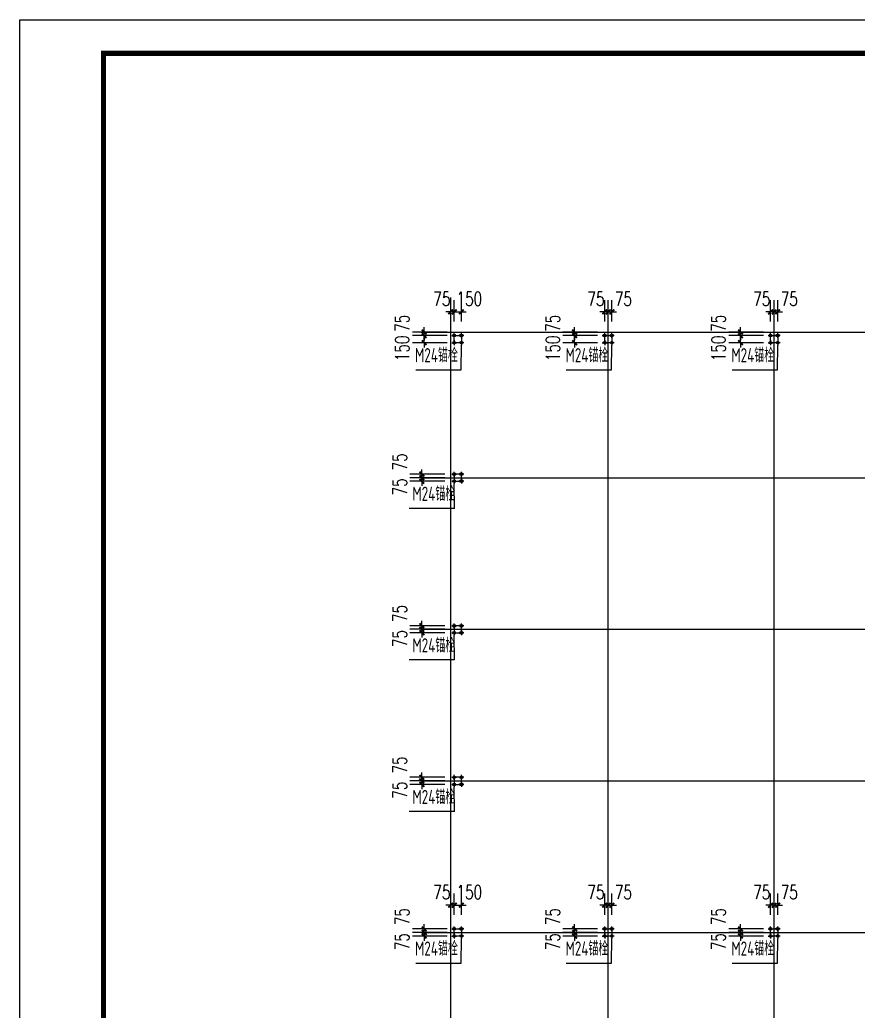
# Model space of a CAD drawing. Extents: x 180850 to 1399066, y 48356 to 327880.
# Drawn here: x 430995 to 466373, y 178529 to 220382 of the extents above; entities that cross this region are included whole.
import ezdxf
from ezdxf.enums import TextEntityAlignment as Align

# ---------------------------------------------------------------- set-up
doc = ezdxf.new("R2010")
doc.units = 0
doc.header["$LTSCALE"] = 1000
for name, color, linetype in [('AXIS', 3, 'Continuous'), ('DOTE', 1, 'Continuous'), ('PUB_TITLE', 4, 'Continuous'), ('TEXT', 7, 'Continuous')]:
    doc.layers.add(name, color=color, linetype=linetype)
doc.styles.add('_TCH_DIM_T3', font='SIMPLEX', dxfattribs={"width": 0.705882, "bigfont": 'GBCBIG'})
doc.styles.add('TSSD_Label', font='tssdeng.shx', dxfattribs={"width": 0.7, "bigfont": 'hztxt.shx'})
doc.dimstyles.new('TCH-200-2', dxfattribs={"dimtxt": 595, "dimasz": 200, "dimexe": 500, "dimexo": 600, "dimgap": 252.5, "dimtad": 1, "dimdec": 0, "dimlfac": 0.5, "dimzin": 0, "dimdsep": 46, "dimtxsty": '_TCH_DIM_T3', "dimblk": 'ARCHTICK', "dimcen": 0.09, "dimclrd": 124, "dimclre": 124, "dimclrt": 7, "dimazin": 2, "dimtfac": 1, "dimtdec": 0, "dimtix": 1, "dimtmove": 2, "dimatfit": 3, "dimfxl": 1, "dimtolj": 1, "dimtzin": 0, "dimarcsym": 0})

# ---------------------------------------------------------------- blocks, each defined once
blk = doc.blocks.new('_ArchTick')
at = {"color": 0, "linetype": 'ByBlock', "const_width": 0.4}
blk.add_lwpolyline([(-0.5, -0.5), (0.5, 0.5)], dxfattribs=at)
blk = doc.blocks.new('*D802')
at = {"color": 124, "linetype": 'ByBlock', "lineweight": -2, "transparency": 16777216}
for p, q in [((455377, 207202), (453909, 207202)), ((454409, 207202), (454409, 207402)), ((454409, 207052), (454409, 207202)), ((455377, 207052), (453909, 207052)), ((454409, 207052), (454409, 206852))]:
    blk.add_line(p, q, dxfattribs=at)
at = {"layer": 'Defpoints', "color": 0, "linetype": 'ByBlock', "transparency": 16777216}
for p in [(454409, 207202), (455977, 207202), (455977, 207052)]:
    blk.add_point(p, dxfattribs=at)
at = {"color": 124, "linetype": 'ByBlock', "lineweight": -2, "transparency": 16777216, "xscale": 200, "yscale": 200, "zscale": 200}
for p, rotation in [((454409, 207202), 270), ((454409, 207052), 90)]:
    blk.add_blockref('_ArchTick', p, dxfattribs=dict(at, rotation=rotation))
at = {"color": 7, "linetype": 'ByBlock', "transparency": 16777216, "insert": (453483, 207571), "char_height": 595, "attachment_point": 5, "rotation": 90, "style": '_TCH_DIM_T3'}
blk.add_mtext('\\A1;75', dxfattribs=at)
blk = doc.blocks.new('*D803')
at = {"color": 124, "linetype": 'ByBlock', "lineweight": -2, "transparency": 16777216}
for p, q in [((454409, 207052), (454409, 207252)), ((455377, 207052), (453909, 207052)), ((454409, 206752), (454409, 207052)), ((455377, 206752), (453909, 206752)), ((454409, 206752), (454409, 206552))]:
    blk.add_line(p, q, dxfattribs=at)
at = {"layer": 'Defpoints', "color": 0, "linetype": 'ByBlock', "transparency": 16777216}
for p in [(454409, 207052), (455977, 207052), (455977, 206752)]:
    blk.add_point(p, dxfattribs=at)
at = {"color": 124, "linetype": 'ByBlock', "lineweight": -2, "transparency": 16777216, "xscale": 200, "yscale": 200, "zscale": 200}
for p, rotation in [((454409, 207052), 270), ((454409, 206752), 90)]:
    blk.add_blockref('_ArchTick', p, dxfattribs=dict(at, rotation=rotation))
at = {"color": 7, "linetype": 'ByBlock', "transparency": 16777216, "insert": (453483, 206513), "char_height": 595, "attachment_point": 5, "rotation": 90, "style": '_TCH_DIM_T3'}
blk.add_mtext('\\A1;150', dxfattribs=at)
blk = doc.blocks.new('*D804')
at = {"color": 124, "linetype": 'ByBlock', "lineweight": -2, "transparency": 16777216}
for p, q in [((455827, 207652), (455827, 208552)), ((455977, 207652), (455977, 208552)), ((455827, 208052), (455627, 208052)), ((455827, 208052), (455977, 208052)), ((455977, 208052), (456177, 208052))]:
    blk.add_line(p, q, dxfattribs=at)
at = {"layer": 'Defpoints', "color": 0, "linetype": 'ByBlock', "transparency": 16777216}
for p in [(455977, 208052), (455827, 207052), (455977, 207052)]:
    blk.add_point(p, dxfattribs=at)
at = {"color": 124, "linetype": 'ByBlock', "lineweight": -2, "transparency": 16777216, "xscale": 200, "yscale": 200, "zscale": 200}
blk.add_blockref('_ArchTick', (455827, 208052), dxfattribs=at)
at = {"color": 124, "linetype": 'ByBlock', "lineweight": -2, "transparency": 16777216, "xscale": 200, "yscale": 200, "zscale": 200, "rotation": 180}
blk.add_blockref('_ArchTick', (455977, 208052), dxfattribs=at)
at = {"color": 7, "linetype": 'ByBlock', "transparency": 16777216, "insert": (456465, 208602), "char_height": 595, "attachment_point": 5, "style": '_TCH_DIM_T3'}
blk.add_mtext('\\A1;75', dxfattribs=at)
blk = doc.blocks.new('*D805')
at = {"color": 124, "linetype": 'ByBlock', "lineweight": -2, "transparency": 16777216}
for p, q in [((455677, 207652), (455677, 208552)), ((455827, 207652), (455827, 208552)), ((455677, 208052), (455477, 208052)), ((455827, 208052), (455677, 208052)), ((455827, 208052), (456027, 208052))]:
    blk.add_line(p, q, dxfattribs=at)
at = {"layer": 'Defpoints', "color": 0, "linetype": 'ByBlock', "transparency": 16777216}
for p in [(455677, 208052), (455677, 207052), (455827, 207052)]:
    blk.add_point(p, dxfattribs=at)
at = {"color": 124, "linetype": 'ByBlock', "lineweight": -2, "transparency": 16777216, "xscale": 200, "yscale": 200, "zscale": 200}
blk.add_blockref('_ArchTick', (455677, 208052), dxfattribs=at)
at = {"color": 124, "linetype": 'ByBlock', "lineweight": -2, "transparency": 16777216, "xscale": 200, "yscale": 200, "zscale": 200, "rotation": 180}
blk.add_blockref('_ArchTick', (455827, 208052), dxfattribs=at)
at = {"color": 7, "linetype": 'ByBlock', "transparency": 16777216, "insert": (455305, 208602), "char_height": 595, "attachment_point": 5, "style": '_TCH_DIM_T3'}
blk.add_mtext('\\A1;75', dxfattribs=at)
blk = doc.blocks.new('*D806')
at = {"color": 124, "linetype": 'ByBlock', "lineweight": -2, "transparency": 16777216}
for p, q in [((449027, 207202), (447559, 207202)), ((448059, 207202), (448059, 207402)), ((448059, 207052), (448059, 207202)), ((449027, 207052), (447559, 207052)), ((448059, 207052), (448059, 206852))]:
    blk.add_line(p, q, dxfattribs=at)
at = {"layer": 'Defpoints', "color": 0, "linetype": 'ByBlock', "transparency": 16777216}
for p in [(448059, 207202), (449627, 207202), (449627, 207052)]:
    blk.add_point(p, dxfattribs=at)
at = {"color": 124, "linetype": 'ByBlock', "lineweight": -2, "transparency": 16777216, "xscale": 200, "yscale": 200, "zscale": 200}
for p, rotation in [((448059, 207202), 270), ((448059, 207052), 90)]:
    blk.add_blockref('_ArchTick', p, dxfattribs=dict(at, rotation=rotation))
at = {"color": 7, "linetype": 'ByBlock', "transparency": 16777216, "insert": (447133, 207571), "char_height": 595, "attachment_point": 5, "rotation": 90, "style": '_TCH_DIM_T3'}
blk.add_mtext('\\A1;75', dxfattribs=at)
blk = doc.blocks.new('*D807')
at = {"color": 124, "linetype": 'ByBlock', "lineweight": -2, "transparency": 16777216}
for p, q in [((448059, 207052), (448059, 207252)), ((449027, 207052), (447559, 207052)), ((448059, 206752), (448059, 207052)), ((449027, 206752), (447559, 206752)), ((448059, 206752), (448059, 206552))]:
    blk.add_line(p, q, dxfattribs=at)
at = {"layer": 'Defpoints', "color": 0, "linetype": 'ByBlock', "transparency": 16777216}
for p in [(448059, 207052), (449627, 207052), (449627, 206752)]:
    blk.add_point(p, dxfattribs=at)
at = {"color": 124, "linetype": 'ByBlock', "lineweight": -2, "transparency": 16777216, "xscale": 200, "yscale": 200, "zscale": 200}
for p, rotation in [((448059, 207052), 270), ((448059, 206752), 90)]:
    blk.add_blockref('_ArchTick', p, dxfattribs=dict(at, rotation=rotation))
at = {"color": 7, "linetype": 'ByBlock', "transparency": 16777216, "insert": (447133, 206513), "char_height": 595, "attachment_point": 5, "rotation": 90, "style": '_TCH_DIM_T3'}
blk.add_mtext('\\A1;150', dxfattribs=at)
blk = doc.blocks.new('*D808')
at = {"color": 124, "linetype": 'ByBlock', "lineweight": -2, "transparency": 16777216}
for p, q in [((449327, 207652), (449327, 208552)), ((449627, 207652), (449627, 208552)), ((449327, 208052), (449127, 208052)), ((449327, 208052), (449627, 208052)), ((449627, 208052), (449827, 208052))]:
    blk.add_line(p, q, dxfattribs=at)
at = {"layer": 'Defpoints', "color": 0, "linetype": 'ByBlock', "transparency": 16777216}
for p in [(449627, 208052), (449327, 207052), (449627, 207052)]:
    blk.add_point(p, dxfattribs=at)
at = {"color": 124, "linetype": 'ByBlock', "lineweight": -2, "transparency": 16777216, "xscale": 200, "yscale": 200, "zscale": 200}
blk.add_blockref('_ArchTick', (449327, 208052), dxfattribs=at)
at = {"color": 124, "linetype": 'ByBlock', "lineweight": -2, "transparency": 16777216, "xscale": 200, "yscale": 200, "zscale": 200, "rotation": 180}
blk.add_blockref('_ArchTick', (449627, 208052), dxfattribs=at)
at = {"color": 7, "linetype": 'ByBlock', "transparency": 16777216, "insert": (449965, 208602), "char_height": 595, "attachment_point": 5, "style": '_TCH_DIM_T3'}
blk.add_mtext('\\A1;150', dxfattribs=at)
blk = doc.blocks.new('*D809')
at = {"color": 124, "linetype": 'ByBlock', "lineweight": -2, "transparency": 16777216}
for p, q in [((449177, 207652), (449177, 208552)), ((449327, 207652), (449327, 208552)), ((449177, 208052), (448977, 208052)), ((449327, 208052), (449177, 208052)), ((449327, 208052), (449527, 208052))]:
    blk.add_line(p, q, dxfattribs=at)
at = {"layer": 'Defpoints', "color": 0, "linetype": 'ByBlock', "transparency": 16777216}
for p in [(449177, 208052), (449177, 207052), (449327, 207052)]:
    blk.add_point(p, dxfattribs=at)
at = {"color": 124, "linetype": 'ByBlock', "lineweight": -2, "transparency": 16777216, "xscale": 200, "yscale": 200, "zscale": 200}
blk.add_blockref('_ArchTick', (449177, 208052), dxfattribs=at)
at = {"color": 124, "linetype": 'ByBlock', "lineweight": -2, "transparency": 16777216, "xscale": 200, "yscale": 200, "zscale": 200, "rotation": 180}
blk.add_blockref('_ArchTick', (449327, 208052), dxfattribs=at)
at = {"color": 7, "linetype": 'ByBlock', "transparency": 16777216, "insert": (448805, 208602), "char_height": 595, "attachment_point": 5, "style": '_TCH_DIM_T3'}
blk.add_mtext('\\A1;75', dxfattribs=at)
blk = doc.blocks.new('*D810')
at = {"color": 124, "linetype": 'ByBlock', "lineweight": -2, "transparency": 16777216}
for p, q in [((447960, 201202), (447960, 201402)), ((448928, 201202), (447460, 201202)), ((448928, 201052), (447460, 201052)), ((447960, 201202), (447960, 201052)), ((447960, 201052), (447960, 200852))]:
    blk.add_line(p, q, dxfattribs=at)
at = {"layer": 'Defpoints', "color": 0, "linetype": 'ByBlock', "transparency": 16777216}
for p in [(447960, 201052), (449528, 201202), (449528, 201052)]:
    blk.add_point(p, dxfattribs=at)
at = {"color": 124, "linetype": 'ByBlock', "lineweight": -2, "transparency": 16777216, "xscale": 200, "yscale": 200, "zscale": 200}
for p, rotation in [((447960, 201202), 270), ((447960, 201052), 90)]:
    blk.add_blockref('_ArchTick', p, dxfattribs=dict(at, rotation=rotation))
at = {"color": 7, "linetype": 'ByBlock', "transparency": 16777216, "insert": (447034, 201721), "char_height": 595, "attachment_point": 5, "rotation": 90, "style": '_TCH_DIM_T3'}
blk.add_mtext('\\A1;75', dxfattribs=at)
blk = doc.blocks.new('*D811')
at = {"color": 124, "linetype": 'ByBlock', "lineweight": -2, "transparency": 16777216}
for p, q in [((448928, 201052), (447460, 201052)), ((448928, 200902), (447460, 200902)), ((447960, 201052), (447960, 201252)), ((447960, 200902), (447960, 201052)), ((447960, 200902), (447960, 200702))]:
    blk.add_line(p, q, dxfattribs=at)
at = {"layer": 'Defpoints', "color": 0, "linetype": 'ByBlock', "transparency": 16777216}
for p in [(447960, 201052), (449528, 201052), (449528, 200902)]:
    blk.add_point(p, dxfattribs=at)
at = {"color": 124, "linetype": 'ByBlock', "lineweight": -2, "transparency": 16777216, "xscale": 200, "yscale": 200, "zscale": 200}
for p, rotation in [((447960, 201052), 270), ((447960, 200902), 90)]:
    blk.add_blockref('_ArchTick', p, dxfattribs=dict(at, rotation=rotation))
at = {"color": 7, "linetype": 'ByBlock', "transparency": 16777216, "insert": (447034, 200663), "char_height": 595, "attachment_point": 5, "rotation": 90, "style": '_TCH_DIM_T3'}
blk.add_mtext('\\A1;75', dxfattribs=at)
blk = doc.blocks.new('*D1608')
at = {"color": 124, "linetype": 'ByBlock', "lineweight": -2, "transparency": 16777216}
for p, q in [((448928, 194802), (447460, 194802)), ((448928, 194652), (447460, 194652)), ((447960, 194802), (447960, 195002)), ((447960, 194802), (447960, 194652)), ((447960, 194652), (447960, 194452))]:
    blk.add_line(p, q, dxfattribs=at)
at = {"layer": 'Defpoints', "color": 0, "linetype": 'ByBlock', "transparency": 16777216}
for p in [(447960, 194652), (449528, 194802), (449528, 194652)]:
    blk.add_point(p, dxfattribs=at)
at = {"color": 124, "linetype": 'ByBlock', "lineweight": -2, "transparency": 16777216, "xscale": 200, "yscale": 200, "zscale": 200}
for p, rotation in [((447960, 194802), 270), ((447960, 194652), 90)]:
    blk.add_blockref('_ArchTick', p, dxfattribs=dict(at, rotation=rotation))
at = {"color": 7, "linetype": 'ByBlock', "transparency": 16777216, "insert": (447034, 195321), "char_height": 595, "attachment_point": 5, "rotation": 90, "style": '_TCH_DIM_T3'}
blk.add_mtext('\\A1;75', dxfattribs=at)
blk = doc.blocks.new('*D1609')
at = {"color": 124, "linetype": 'ByBlock', "lineweight": -2, "transparency": 16777216}
for p, q in [((448928, 194652), (447460, 194652)), ((447960, 194652), (447960, 194852)), ((447960, 194502), (447960, 194652)), ((448928, 194502), (447460, 194502)), ((447960, 194502), (447960, 194302))]:
    blk.add_line(p, q, dxfattribs=at)
at = {"layer": 'Defpoints', "color": 0, "linetype": 'ByBlock', "transparency": 16777216}
for p in [(447960, 194652), (449528, 194652), (449528, 194502)]:
    blk.add_point(p, dxfattribs=at)
at = {"color": 124, "linetype": 'ByBlock', "lineweight": -2, "transparency": 16777216, "xscale": 200, "yscale": 200, "zscale": 200}
for p, rotation in [((447960, 194652), 270), ((447960, 194502), 90)]:
    blk.add_blockref('_ArchTick', p, dxfattribs=dict(at, rotation=rotation))
at = {"color": 7, "linetype": 'ByBlock', "transparency": 16777216, "insert": (447034, 194263), "char_height": 595, "attachment_point": 5, "rotation": 90, "style": '_TCH_DIM_T3'}
blk.add_mtext('\\A1;75', dxfattribs=at)
blk = doc.blocks.new('*D1610')
at = {"color": 124, "linetype": 'ByBlock', "lineweight": -2, "transparency": 16777216}
for p, q in [((448928, 188402), (447460, 188402)), ((447960, 188402), (447960, 188602)), ((447960, 188402), (447960, 188252)), ((448928, 188252), (447460, 188252)), ((447960, 188252), (447960, 188052))]:
    blk.add_line(p, q, dxfattribs=at)
at = {"layer": 'Defpoints', "color": 0, "linetype": 'ByBlock', "transparency": 16777216}
for p in [(449528, 188402), (447960, 188252), (449528, 188252)]:
    blk.add_point(p, dxfattribs=at)
at = {"color": 124, "linetype": 'ByBlock', "lineweight": -2, "transparency": 16777216, "xscale": 200, "yscale": 200, "zscale": 200}
for p, rotation in [((447960, 188402), 270), ((447960, 188252), 90)]:
    blk.add_blockref('_ArchTick', p, dxfattribs=dict(at, rotation=rotation))
at = {"color": 7, "linetype": 'ByBlock', "transparency": 16777216, "insert": (447034, 188921), "char_height": 595, "attachment_point": 5, "rotation": 90, "style": '_TCH_DIM_T3'}
blk.add_mtext('\\A1;75', dxfattribs=at)
blk = doc.blocks.new('*D1611')
at = {"color": 124, "linetype": 'ByBlock', "lineweight": -2, "transparency": 16777216}
for p, q in [((447960, 188252), (447960, 188452)), ((448928, 188252), (447460, 188252)), ((448928, 188102), (447460, 188102)), ((447960, 188102), (447960, 188252)), ((447960, 188102), (447960, 187902))]:
    blk.add_line(p, q, dxfattribs=at)
at = {"layer": 'Defpoints', "color": 0, "linetype": 'ByBlock', "transparency": 16777216}
for p in [(447960, 188252), (449528, 188252), (449528, 188102)]:
    blk.add_point(p, dxfattribs=at)
at = {"color": 124, "linetype": 'ByBlock', "lineweight": -2, "transparency": 16777216, "xscale": 200, "yscale": 200, "zscale": 200}
for p, rotation in [((447960, 188252), 270), ((447960, 188102), 90)]:
    blk.add_blockref('_ArchTick', p, dxfattribs=dict(at, rotation=rotation))
at = {"color": 7, "linetype": 'ByBlock', "transparency": 16777216, "insert": (447034, 187863), "char_height": 595, "attachment_point": 5, "rotation": 90, "style": '_TCH_DIM_T3'}
blk.add_mtext('\\A1;75', dxfattribs=at)
blk = doc.blocks.new('*D1618')
at = {"color": 124, "linetype": 'ByBlock', "lineweight": -2, "transparency": 16777216}
for p, q in [((454409, 182002), (454409, 182202)), ((455377, 182002), (453909, 182002)), ((455377, 181852), (453909, 181852)), ((454409, 181852), (454409, 182002)), ((454409, 181852), (454409, 181652))]:
    blk.add_line(p, q, dxfattribs=at)
at = {"layer": 'Defpoints', "color": 0, "linetype": 'ByBlock', "transparency": 16777216}
for p in [(454409, 182002), (455977, 182002), (455977, 181852)]:
    blk.add_point(p, dxfattribs=at)
at = {"color": 124, "linetype": 'ByBlock', "lineweight": -2, "transparency": 16777216, "xscale": 200, "yscale": 200, "zscale": 200}
for p, rotation in [((454409, 182002), 270), ((454409, 181852), 90)]:
    blk.add_blockref('_ArchTick', p, dxfattribs=dict(at, rotation=rotation))
at = {"color": 7, "linetype": 'ByBlock', "transparency": 16777216, "insert": (453483, 182521), "char_height": 595, "attachment_point": 5, "rotation": 90, "style": '_TCH_DIM_T3'}
blk.add_mtext('\\A1;75', dxfattribs=at)
blk = doc.blocks.new('*D1619')
at = {"color": 124, "linetype": 'ByBlock', "lineweight": -2, "transparency": 16777216}
for p, q in [((455377, 181852), (453909, 181852)), ((455377, 181702), (453909, 181702)), ((454409, 181852), (454409, 182052)), ((454409, 181702), (454409, 181852)), ((454409, 181702), (454409, 181502))]:
    blk.add_line(p, q, dxfattribs=at)
at = {"layer": 'Defpoints', "color": 0, "linetype": 'ByBlock', "transparency": 16777216}
for p in [(454409, 181852), (455977, 181852), (455977, 181702)]:
    blk.add_point(p, dxfattribs=at)
at = {"color": 124, "linetype": 'ByBlock', "lineweight": -2, "transparency": 16777216, "xscale": 200, "yscale": 200, "zscale": 200}
for p, rotation in [((454409, 181852), 270), ((454409, 181702), 90)]:
    blk.add_blockref('_ArchTick', p, dxfattribs=dict(at, rotation=rotation))
at = {"color": 7, "linetype": 'ByBlock', "transparency": 16777216, "insert": (453483, 181463), "char_height": 595, "attachment_point": 5, "rotation": 90, "style": '_TCH_DIM_T3'}
blk.add_mtext('\\A1;75', dxfattribs=at)
blk = doc.blocks.new('*D1620')
at = {"color": 124, "linetype": 'ByBlock', "lineweight": -2, "transparency": 16777216}
for p, q in [((455827, 182602), (455827, 183502)), ((455977, 182602), (455977, 183502)), ((455827, 183002), (455627, 183002)), ((455827, 183002), (455977, 183002)), ((455977, 183002), (456177, 183002))]:
    blk.add_line(p, q, dxfattribs=at)
at = {"layer": 'Defpoints', "color": 0, "linetype": 'ByBlock', "transparency": 16777216}
for p in [(455977, 183002), (455827, 182002), (455977, 182002)]:
    blk.add_point(p, dxfattribs=at)
at = {"color": 124, "linetype": 'ByBlock', "lineweight": -2, "transparency": 16777216, "xscale": 200, "yscale": 200, "zscale": 200}
blk.add_blockref('_ArchTick', (455827, 183002), dxfattribs=at)
at = {"color": 124, "linetype": 'ByBlock', "lineweight": -2, "transparency": 16777216, "xscale": 200, "yscale": 200, "zscale": 200, "rotation": 180}
blk.add_blockref('_ArchTick', (455977, 183002), dxfattribs=at)
at = {"color": 7, "linetype": 'ByBlock', "transparency": 16777216, "insert": (456465, 183552), "char_height": 595, "attachment_point": 5, "style": '_TCH_DIM_T3'}
blk.add_mtext('\\A1;75', dxfattribs=at)
blk = doc.blocks.new('*D1621')
at = {"color": 124, "linetype": 'ByBlock', "lineweight": -2, "transparency": 16777216}
for p, q in [((455677, 182602), (455677, 183502)), ((455827, 182602), (455827, 183502)), ((455677, 183002), (455477, 183002)), ((455827, 183002), (455677, 183002)), ((455827, 183002), (456027, 183002))]:
    blk.add_line(p, q, dxfattribs=at)
at = {"layer": 'Defpoints', "color": 0, "linetype": 'ByBlock', "transparency": 16777216}
for p in [(455677, 183002), (455677, 182002), (455827, 182002)]:
    blk.add_point(p, dxfattribs=at)
at = {"color": 124, "linetype": 'ByBlock', "lineweight": -2, "transparency": 16777216, "xscale": 200, "yscale": 200, "zscale": 200}
blk.add_blockref('_ArchTick', (455677, 183002), dxfattribs=at)
at = {"color": 124, "linetype": 'ByBlock', "lineweight": -2, "transparency": 16777216, "xscale": 200, "yscale": 200, "zscale": 200, "rotation": 180}
blk.add_blockref('_ArchTick', (455827, 183002), dxfattribs=at)
at = {"color": 7, "linetype": 'ByBlock', "transparency": 16777216, "insert": (455305, 183552), "char_height": 595, "attachment_point": 5, "style": '_TCH_DIM_T3'}
blk.add_mtext('\\A1;75', dxfattribs=at)
blk = doc.blocks.new('*D1622')
at = {"color": 124, "linetype": 'ByBlock', "lineweight": -2, "transparency": 16777216}
for p, q in [((448059, 182002), (448059, 182202)), ((449027, 182002), (447559, 182002)), ((449027, 181852), (447559, 181852)), ((448059, 181852), (448059, 182002)), ((448059, 181852), (448059, 181652))]:
    blk.add_line(p, q, dxfattribs=at)
at = {"layer": 'Defpoints', "color": 0, "linetype": 'ByBlock', "transparency": 16777216}
for p in [(448059, 182002), (449627, 182002), (449627, 181852)]:
    blk.add_point(p, dxfattribs=at)
at = {"color": 124, "linetype": 'ByBlock', "lineweight": -2, "transparency": 16777216, "xscale": 200, "yscale": 200, "zscale": 200}
for p, rotation in [((448059, 182002), 270), ((448059, 181852), 90)]:
    blk.add_blockref('_ArchTick', p, dxfattribs=dict(at, rotation=rotation))
at = {"color": 7, "linetype": 'ByBlock', "transparency": 16777216, "insert": (447133, 182521), "char_height": 595, "attachment_point": 5, "rotation": 90, "style": '_TCH_DIM_T3'}
blk.add_mtext('\\A1;75', dxfattribs=at)
blk = doc.blocks.new('*D1623')
at = {"color": 124, "linetype": 'ByBlock', "lineweight": -2, "transparency": 16777216}
for p, q in [((449027, 181852), (447559, 181852)), ((449027, 181702), (447559, 181702)), ((448059, 181852), (448059, 182052)), ((448059, 181702), (448059, 181852)), ((448059, 181702), (448059, 181502))]:
    blk.add_line(p, q, dxfattribs=at)
at = {"layer": 'Defpoints', "color": 0, "linetype": 'ByBlock', "transparency": 16777216}
for p in [(448059, 181852), (449627, 181852), (449627, 181702)]:
    blk.add_point(p, dxfattribs=at)
at = {"color": 124, "linetype": 'ByBlock', "lineweight": -2, "transparency": 16777216, "xscale": 200, "yscale": 200, "zscale": 200}
for p, rotation in [((448059, 181852), 270), ((448059, 181702), 90)]:
    blk.add_blockref('_ArchTick', p, dxfattribs=dict(at, rotation=rotation))
at = {"color": 7, "linetype": 'ByBlock', "transparency": 16777216, "insert": (447133, 181463), "char_height": 595, "attachment_point": 5, "rotation": 90, "style": '_TCH_DIM_T3'}
blk.add_mtext('\\A1;75', dxfattribs=at)
blk = doc.blocks.new('*D1624')
at = {"color": 124, "linetype": 'ByBlock', "lineweight": -2, "transparency": 16777216}
for p, q in [((449327, 182602), (449327, 183502)), ((449627, 182602), (449627, 183502)), ((449327, 183002), (449127, 183002)), ((449327, 183002), (449627, 183002)), ((449627, 183002), (449827, 183002))]:
    blk.add_line(p, q, dxfattribs=at)
at = {"layer": 'Defpoints', "color": 0, "linetype": 'ByBlock', "transparency": 16777216}
for p in [(449627, 183002), (449327, 182002), (449627, 182002)]:
    blk.add_point(p, dxfattribs=at)
at = {"color": 124, "linetype": 'ByBlock', "lineweight": -2, "transparency": 16777216, "xscale": 200, "yscale": 200, "zscale": 200}
blk.add_blockref('_ArchTick', (449327, 183002), dxfattribs=at)
at = {"color": 124, "linetype": 'ByBlock', "lineweight": -2, "transparency": 16777216, "xscale": 200, "yscale": 200, "zscale": 200, "rotation": 180}
blk.add_blockref('_ArchTick', (449627, 183002), dxfattribs=at)
at = {"color": 7, "linetype": 'ByBlock', "transparency": 16777216, "insert": (449965, 183552), "char_height": 595, "attachment_point": 5, "style": '_TCH_DIM_T3'}
blk.add_mtext('\\A1;150', dxfattribs=at)
blk = doc.blocks.new('*D1625')
at = {"color": 124, "linetype": 'ByBlock', "lineweight": -2, "transparency": 16777216}
for p, q in [((449177, 182602), (449177, 183502)), ((449327, 182602), (449327, 183502)), ((449177, 183002), (448977, 183002)), ((449327, 183002), (449177, 183002)), ((449327, 183002), (449527, 183002))]:
    blk.add_line(p, q, dxfattribs=at)
at = {"layer": 'Defpoints', "color": 0, "linetype": 'ByBlock', "transparency": 16777216}
for p in [(449177, 183002), (449177, 182002), (449327, 182002)]:
    blk.add_point(p, dxfattribs=at)
at = {"color": 124, "linetype": 'ByBlock', "lineweight": -2, "transparency": 16777216, "xscale": 200, "yscale": 200, "zscale": 200}
blk.add_blockref('_ArchTick', (449177, 183002), dxfattribs=at)
at = {"color": 124, "linetype": 'ByBlock', "lineweight": -2, "transparency": 16777216, "xscale": 200, "yscale": 200, "zscale": 200, "rotation": 180}
blk.add_blockref('_ArchTick', (449327, 183002), dxfattribs=at)
at = {"color": 7, "linetype": 'ByBlock', "transparency": 16777216, "insert": (448805, 183552), "char_height": 595, "attachment_point": 5, "style": '_TCH_DIM_T3'}
blk.add_mtext('\\A1;75', dxfattribs=at)
blk = doc.blocks.new('*D1642')
at = {"color": 124, "linetype": 'ByBlock', "lineweight": -2, "transparency": 16777216}
for p, q in [((462377, 207202), (460909, 207202)), ((461409, 207202), (461409, 207402)), ((461409, 207052), (461409, 207202)), ((462377, 207052), (460909, 207052)), ((461409, 207052), (461409, 206852))]:
    blk.add_line(p, q, dxfattribs=at)
at = {"layer": 'Defpoints', "color": 0, "linetype": 'ByBlock', "transparency": 16777216}
for p in [(461409, 207202), (462977, 207202), (462977, 207052)]:
    blk.add_point(p, dxfattribs=at)
at = {"color": 124, "linetype": 'ByBlock', "lineweight": -2, "transparency": 16777216, "xscale": 200, "yscale": 200, "zscale": 200}
for p, rotation in [((461409, 207202), 270), ((461409, 207052), 90)]:
    blk.add_blockref('_ArchTick', p, dxfattribs=dict(at, rotation=rotation))
at = {"color": 7, "linetype": 'ByBlock', "transparency": 16777216, "insert": (460483, 207571), "char_height": 595, "attachment_point": 5, "rotation": 90, "style": '_TCH_DIM_T3'}
blk.add_mtext('\\A1;75', dxfattribs=at)
blk = doc.blocks.new('*D1643')
at = {"color": 124, "linetype": 'ByBlock', "lineweight": -2, "transparency": 16777216}
for p, q in [((461409, 207052), (461409, 207252)), ((462377, 207052), (460909, 207052)), ((461409, 206752), (461409, 207052)), ((462377, 206752), (460909, 206752)), ((461409, 206752), (461409, 206552))]:
    blk.add_line(p, q, dxfattribs=at)
at = {"layer": 'Defpoints', "color": 0, "linetype": 'ByBlock', "transparency": 16777216}
for p in [(461409, 207052), (462977, 207052), (462977, 206752)]:
    blk.add_point(p, dxfattribs=at)
at = {"color": 124, "linetype": 'ByBlock', "lineweight": -2, "transparency": 16777216, "xscale": 200, "yscale": 200, "zscale": 200}
for p, rotation in [((461409, 207052), 270), ((461409, 206752), 90)]:
    blk.add_blockref('_ArchTick', p, dxfattribs=dict(at, rotation=rotation))
at = {"color": 7, "linetype": 'ByBlock', "transparency": 16777216, "insert": (460483, 206513), "char_height": 595, "attachment_point": 5, "rotation": 90, "style": '_TCH_DIM_T3'}
blk.add_mtext('\\A1;150', dxfattribs=at)
blk = doc.blocks.new('*D1644')
at = {"color": 124, "linetype": 'ByBlock', "lineweight": -2, "transparency": 16777216}
for p, q in [((462827, 207652), (462827, 208552)), ((462977, 207652), (462977, 208552)), ((462827, 208052), (462627, 208052)), ((462827, 208052), (462977, 208052)), ((462977, 208052), (463177, 208052))]:
    blk.add_line(p, q, dxfattribs=at)
at = {"layer": 'Defpoints', "color": 0, "linetype": 'ByBlock', "transparency": 16777216}
for p in [(462977, 208052), (462827, 207052), (462977, 207052)]:
    blk.add_point(p, dxfattribs=at)
at = {"color": 124, "linetype": 'ByBlock', "lineweight": -2, "transparency": 16777216, "xscale": 200, "yscale": 200, "zscale": 200}
blk.add_blockref('_ArchTick', (462827, 208052), dxfattribs=at)
at = {"color": 124, "linetype": 'ByBlock', "lineweight": -2, "transparency": 16777216, "xscale": 200, "yscale": 200, "zscale": 200, "rotation": 180}
blk.add_blockref('_ArchTick', (462977, 208052), dxfattribs=at)
at = {"color": 7, "linetype": 'ByBlock', "transparency": 16777216, "insert": (463465, 208602), "char_height": 595, "attachment_point": 5, "style": '_TCH_DIM_T3'}
blk.add_mtext('\\A1;75', dxfattribs=at)
blk = doc.blocks.new('*D1645')
at = {"color": 124, "linetype": 'ByBlock', "lineweight": -2, "transparency": 16777216}
for p, q in [((462677, 207652), (462677, 208552)), ((462827, 207652), (462827, 208552)), ((462677, 208052), (462477, 208052)), ((462827, 208052), (462677, 208052)), ((462827, 208052), (463027, 208052))]:
    blk.add_line(p, q, dxfattribs=at)
at = {"layer": 'Defpoints', "color": 0, "linetype": 'ByBlock', "transparency": 16777216}
for p in [(462677, 208052), (462677, 207052), (462827, 207052)]:
    blk.add_point(p, dxfattribs=at)
at = {"color": 124, "linetype": 'ByBlock', "lineweight": -2, "transparency": 16777216, "xscale": 200, "yscale": 200, "zscale": 200}
blk.add_blockref('_ArchTick', (462677, 208052), dxfattribs=at)
at = {"color": 124, "linetype": 'ByBlock', "lineweight": -2, "transparency": 16777216, "xscale": 200, "yscale": 200, "zscale": 200, "rotation": 180}
blk.add_blockref('_ArchTick', (462827, 208052), dxfattribs=at)
at = {"color": 7, "linetype": 'ByBlock', "transparency": 16777216, "insert": (462305, 208602), "char_height": 595, "attachment_point": 5, "style": '_TCH_DIM_T3'}
blk.add_mtext('\\A1;75', dxfattribs=at)
blk = doc.blocks.new('*D1634')
at = {"color": 124, "linetype": 'ByBlock', "lineweight": -2, "transparency": 16777216}
for p, q in [((461409, 182002), (461409, 182202)), ((462377, 182002), (460909, 182002)), ((462377, 181852), (460909, 181852)), ((461409, 181852), (461409, 182002)), ((461409, 181852), (461409, 181652))]:
    blk.add_line(p, q, dxfattribs=at)
at = {"layer": 'Defpoints', "color": 0, "linetype": 'ByBlock', "transparency": 16777216}
for p in [(461409, 182002), (462977, 182002), (462977, 181852)]:
    blk.add_point(p, dxfattribs=at)
at = {"color": 124, "linetype": 'ByBlock', "lineweight": -2, "transparency": 16777216, "xscale": 200, "yscale": 200, "zscale": 200}
for p, rotation in [((461409, 182002), 270), ((461409, 181852), 90)]:
    blk.add_blockref('_ArchTick', p, dxfattribs=dict(at, rotation=rotation))
at = {"color": 7, "linetype": 'ByBlock', "transparency": 16777216, "insert": (460483, 182521), "char_height": 595, "attachment_point": 5, "rotation": 90, "style": '_TCH_DIM_T3'}
blk.add_mtext('\\A1;75', dxfattribs=at)
blk = doc.blocks.new('*D1635')
at = {"color": 124, "linetype": 'ByBlock', "lineweight": -2, "transparency": 16777216}
for p, q in [((462377, 181852), (460909, 181852)), ((462377, 181702), (460909, 181702)), ((461409, 181852), (461409, 182052)), ((461409, 181702), (461409, 181852)), ((461409, 181702), (461409, 181502))]:
    blk.add_line(p, q, dxfattribs=at)
at = {"layer": 'Defpoints', "color": 0, "linetype": 'ByBlock', "transparency": 16777216}
for p in [(461409, 181852), (462977, 181852), (462977, 181702)]:
    blk.add_point(p, dxfattribs=at)
at = {"color": 124, "linetype": 'ByBlock', "lineweight": -2, "transparency": 16777216, "xscale": 200, "yscale": 200, "zscale": 200}
for p, rotation in [((461409, 181852), 270), ((461409, 181702), 90)]:
    blk.add_blockref('_ArchTick', p, dxfattribs=dict(at, rotation=rotation))
at = {"color": 7, "linetype": 'ByBlock', "transparency": 16777216, "insert": (460483, 181463), "char_height": 595, "attachment_point": 5, "rotation": 90, "style": '_TCH_DIM_T3'}
blk.add_mtext('\\A1;75', dxfattribs=at)
blk = doc.blocks.new('*D1636')
at = {"color": 124, "linetype": 'ByBlock', "lineweight": -2, "transparency": 16777216}
for p, q in [((462827, 182602), (462827, 183502)), ((462977, 182602), (462977, 183502)), ((462827, 183002), (462627, 183002)), ((462827, 183002), (462977, 183002)), ((462977, 183002), (463177, 183002))]:
    blk.add_line(p, q, dxfattribs=at)
at = {"layer": 'Defpoints', "color": 0, "linetype": 'ByBlock', "transparency": 16777216}
for p in [(462977, 183002), (462827, 182002), (462977, 182002)]:
    blk.add_point(p, dxfattribs=at)
at = {"color": 124, "linetype": 'ByBlock', "lineweight": -2, "transparency": 16777216, "xscale": 200, "yscale": 200, "zscale": 200}
blk.add_blockref('_ArchTick', (462827, 183002), dxfattribs=at)
at = {"color": 124, "linetype": 'ByBlock', "lineweight": -2, "transparency": 16777216, "xscale": 200, "yscale": 200, "zscale": 200, "rotation": 180}
blk.add_blockref('_ArchTick', (462977, 183002), dxfattribs=at)
at = {"color": 7, "linetype": 'ByBlock', "transparency": 16777216, "insert": (463465, 183552), "char_height": 595, "attachment_point": 5, "style": '_TCH_DIM_T3'}
blk.add_mtext('\\A1;75', dxfattribs=at)
blk = doc.blocks.new('*D1637')
at = {"color": 124, "linetype": 'ByBlock', "lineweight": -2, "transparency": 16777216}
for p, q in [((462677, 182602), (462677, 183502)), ((462827, 182602), (462827, 183502)), ((462677, 183002), (462477, 183002)), ((462827, 183002), (462677, 183002)), ((462827, 183002), (463027, 183002))]:
    blk.add_line(p, q, dxfattribs=at)
at = {"layer": 'Defpoints', "color": 0, "linetype": 'ByBlock', "transparency": 16777216}
for p in [(462677, 183002), (462677, 182002), (462827, 182002)]:
    blk.add_point(p, dxfattribs=at)
at = {"color": 124, "linetype": 'ByBlock', "lineweight": -2, "transparency": 16777216, "xscale": 200, "yscale": 200, "zscale": 200}
blk.add_blockref('_ArchTick', (462677, 183002), dxfattribs=at)
at = {"color": 124, "linetype": 'ByBlock', "lineweight": -2, "transparency": 16777216, "xscale": 200, "yscale": 200, "zscale": 200, "rotation": 180}
blk.add_blockref('_ArchTick', (462827, 183002), dxfattribs=at)
at = {"color": 7, "linetype": 'ByBlock', "transparency": 16777216, "insert": (462305, 183552), "char_height": 595, "attachment_point": 5, "style": '_TCH_DIM_T3'}
blk.add_mtext('\\A1;75', dxfattribs=at)

msp = doc.modelspace()

# ---------------------------------------------------------------- linework, layer by layer
for centre in [(449327, 207052.06), (449327, 206752.06), (449627, 207052.06), (449627, 206752.06), (455677, 207052.06), (455677, 206752.06), (455977, 207052.06), (455977, 206752.06), (462677, 207052.06), (462677, 206752.06), (462977, 207052.06), (462977, 206752.06), (449327, 201202.06), (449327, 200902.06), (449627, 201202.06), (449627, 200902.06), (449327, 194802.06), (449627, 194802.06), (449327, 194502.06), (449627, 194502.06), (449327, 188402.06), (449627, 188402.06), (449327, 188102.06), (449627, 188102.06), (449327, 182002.06), (449627, 182002.06), (455677, 182002.06), (455977, 182002.06), (462677, 182002.06), (462977, 182002.06), (449327, 181702.06), (449627, 181702.06), (455677, 181702.06), (455977, 181702.06), (462677, 181702.06), (462977, 181702.06)]:
    msp.add_circle(centre, 58.52)
at = {"layer": 'AXIS'}
for p, q in [((449226.33, 207052.06), (449427.67, 207052.06)), ((449327, 206951.39), (449327, 207152.73)), ((449327, 206852.73), (449327, 206651.39)), ((449727.67, 207052.06), (449526.33, 207052.06)), ((449627, 206951.39), (449627, 207152.73)), ((449627, 206852.73), (449627, 206651.39)), ((455576.33, 207052.06), (455777.67, 207052.06)), ((455677, 206951.39), (455677, 207152.73)), ((455677, 206852.73), (455677, 206651.39)), ((456077.67, 207052.06), (455876.33, 207052.06)), ((455977, 206951.39), (455977, 207152.73)), ((455977, 206852.73), (455977, 206651.39)), ((462576.33, 207052.06), (462777.67, 207052.06)), ((462677, 206951.39), (462677, 207152.73)), ((462677, 206852.73), (462677, 206651.39)), ((463077.67, 207052.06), (462876.33, 207052.06)), ((462977, 206951.39), (462977, 207152.73)), ((462977, 206852.73), (462977, 206651.39)), ((449226.33, 206752.06), (449427.67, 206752.06)), ((449727.67, 206752.06), (449526.33, 206752.06)), ((449616.26, 205607.62), (449627, 206651.39)), ((455576.33, 206752.06), (455777.67, 206752.06)), ((456077.67, 206752.06), (455876.33, 206752.06)), ((455966.26, 205607.62), (455977, 206651.39)), ((462576.33, 206752.06), (462777.67, 206752.06)), ((463077.67, 206752.06), (462876.33, 206752.06)), ((462966.26, 205607.62), (462977, 206651.39)), ((447705.69, 205606.62), (449616.25, 205606.62)), ((454055.69, 205606.62), (455966.25, 205606.62)), ((461055.69, 205606.62), (462966.25, 205606.62)), ((449226.33, 201202.06), (449427.67, 201202.06)), ((449226.33, 200902.06), (449427.67, 200902.06)), ((449327, 201101.39), (449327, 201302.73)), ((449327, 201002.73), (449327, 200801.39)), ((449727.67, 201202.06), (449526.33, 201202.06)), ((449727.67, 200902.06), (449526.33, 200902.06)), ((449627, 201101.39), (449627, 201302.73)), ((449627, 201002.73), (449627, 200801.39)), ((449337.74, 199757.62), (449327, 200801.39)), ((449337.75, 199756.62), (447427.18, 199756.62)), ((449226.33, 194802.06), (449427.67, 194802.06)), ((449327, 194701.39), (449327, 194902.73)), ((449727.67, 194802.06), (449526.33, 194802.06)), ((449627, 194701.39), (449627, 194902.73)), ((449226.33, 194502.06), (449427.67, 194502.06)), ((449327, 194602.73), (449327, 194401.39)), ((449337.74, 193357.62), (449327, 194401.39)), ((449727.67, 194502.06), (449526.33, 194502.06)), ((449627, 194602.73), (449627, 194401.39)), ((449337.75, 193356.62), (447427.18, 193356.62)), ((449226.33, 188402.06), (449427.67, 188402.06)), ((449327, 188301.39), (449327, 188502.73)), ((449727.67, 188402.06), (449526.33, 188402.06)), ((449627, 188301.39), (449627, 188502.73)), ((449226.33, 188102.06), (449427.67, 188102.06)), ((449327, 188202.73), (449327, 188001.39)), ((449337.74, 186957.62), (449327, 188001.39)), ((449727.67, 188102.06), (449526.33, 188102.06)), ((449627, 188202.73), (449627, 188001.39)), ((449337.75, 186956.62), (447427.18, 186956.62)), ((449327, 181901.39), (449327, 182102.73)), ((449627, 181901.39), (449627, 182102.73)), ((455677, 181901.39), (455677, 182102.73)), ((455977, 181901.39), (455977, 182102.73)), ((462677, 181901.39), (462677, 182102.73)), ((462977, 181901.39), (462977, 182102.73)), ((449226.33, 182002.06), (449427.67, 182002.06)), ((449226.33, 181702.06), (449427.67, 181702.06)), ((449327, 181802.73), (449327, 181601.39)), ((449727.67, 182002.06), (449526.33, 182002.06)), ((449727.67, 181702.06), (449526.33, 181702.06)), ((449627, 181802.73), (449627, 181601.39)), ((455576.33, 182002.06), (455777.67, 182002.06)), ((455576.33, 181702.06), (455777.67, 181702.06)), ((455677, 181802.73), (455677, 181601.39)), ((456077.67, 182002.06), (455876.33, 182002.06)), ((456077.67, 181702.06), (455876.33, 181702.06)), ((455977, 181802.73), (455977, 181601.39)), ((462576.33, 182002.06), (462777.67, 182002.06)), ((462576.33, 181702.06), (462777.67, 181702.06)), ((462677, 181802.73), (462677, 181601.39)), ((463077.67, 182002.06), (462876.33, 182002.06)), ((463077.67, 181702.06), (462876.33, 181702.06)), ((462977, 181802.73), (462977, 181601.39)), ((449616.26, 180557.62), (449627, 181601.39)), ((455966.26, 180557.62), (455977, 181601.39)), ((462966.26, 180557.62), (462977, 181601.39)), ((447705.69, 180556.62), (449616.25, 180556.62)), ((454055.69, 180556.62), (455966.25, 180556.62)), ((461055.69, 180556.62), (462966.25, 180556.62))]:
    msp.add_line(p, q, dxfattribs=at)
at = {"layer": 'DOTE'}
for p, q in [((449177, 155452.06), (449177, 208652.06)), ((455827, 155252.06), (455827, 208452.06)), ((462827, 155252.06), (462827, 208452.06)), ((447927, 207202.06), (499927, 207202.06)), ((447927, 201052.06), (499927, 201052.06)), ((447927, 194652.06), (499927, 194652.06)), ((447927, 188252.06), (499927, 188252.06)), ((447927, 181852.06), (499927, 181852.06))]:
    msp.add_line(p, q, dxfattribs=at)
for points in [[(449327, 207052.06), (449627, 207052.06), (449627, 206752.06), (449327, 206752.06)], [(455677, 207052.06), (455977, 207052.06), (455977, 206752.06), (455677, 206752.06)], [(462677, 207052.06), (462977, 207052.06), (462977, 206752.06), (462677, 206752.06)], [(449627, 201202.06), (449327, 201202.06), (449327, 200902.06), (449627, 200902.06)], [(449627, 194802.06), (449327, 194802.06), (449327, 194502.06), (449627, 194502.06)], [(449627, 188402.06), (449327, 188402.06), (449327, 188102.06), (449627, 188102.06)], [(449327, 182002.06), (449627, 182002.06), (449627, 181702.06), (449327, 181702.06)], [(455677, 182002.06), (455977, 182002.06), (455977, 181702.06), (455677, 181702.06)], [(462677, 182002.06), (462977, 182002.06), (462977, 181702.06), (462677, 181702.06)]]:
    msp.add_lwpolyline(points, close=True, dxfattribs=at)
at = {"layer": 'PUB_TITLE'}
msp.add_lwpolyline([(430995.03, 220381.89), (549924.21, 220381.89), (549924.21, 136381.97), (430995.03, 136381.97)], close=True, dxfattribs=at)
at = {"layer": 'PUB_TITLE', "const_width": 212.12}
msp.add_lwpolyline([(434530.38, 137796.11), (434530.38, 218967.75), (548510.07, 218967.75), (548510.07, 137796.11)], close=True, dxfattribs=at)

# ---------------------------------------------------------------- texts
at = {"layer": 'TEXT', "style": 'TSSD_Label', "width": 0.7}
for p in [(448576.7, 205743.64), (454926.7, 205743.65), (461926.7, 205743.65), (448466.74, 199893.64), (448466.74, 193493.64), (448466.74, 187093.64), (448576.7, 180693.64), (454926.7, 180693.64), (461926.7, 180693.64)]:
    msp.add_text('M24锚栓', height=600, dxfattribs=at).set_placement(p, align=Align.BOTTOM_CENTER)

# ---------------------------------------------------------------- dimensions: what is measured, and where the dimension line sits
at = {"linetype": 'ByBlock'}
for base, p1, p2, angle, picture, middle in [((449177, 208052.28), (449327, 207052.06), (449177, 207052.06), 180, '*D809', (448805.34, 208602.28)), ((455677, 208052.28), (455827, 207052.06), (455677, 207052.06), 180, '*D805', (455305.34, 208602.28)), ((462677, 208052.28), (462827, 207052.06), (462677, 207052.06), 180, '*D1645', (462305.34, 208602.28)), ((448058.98, 207202.06), (449627, 207052.06), (449627, 207202.06), 90, '*D806', (447132.62, 207571.27)), ((454408.98, 207202.06), (455977, 207052.06), (455977, 207202.06), 90, '*D802', (453482.62, 207571.27)), ((461408.98, 207202.06), (462977, 207052.06), (462977, 207202.06), 90, '*D1642', (460482.62, 207571.27)), ((448058.98, 207052.06), (449627, 206752.06), (449627, 207052.06), 270, '*D807', (447132.62, 206513.37)), ((454408.98, 207052.06), (455977, 206752.06), (455977, 207052.06), 270, '*D803', (453482.62, 206513.37)), ((461408.98, 207052.06), (462977, 206752.06), (462977, 207052.06), 270, '*D1643', (460482.62, 206513.37)), ((447960.32, 201052.06), (449528.34, 201202.06), (449528.34, 201052.06), 90, '*D810', (447033.96, 201721.27)), ((447960.32, 201052.06), (449528.34, 200902.06), (449528.34, 201052.06), 270, '*D811', (447033.96, 200663.37)), ((447960.32, 194652.06), (449528.34, 194802.06), (449528.34, 194652.06), 90, '*D1608', (447033.96, 195321.27)), ((447960.32, 194652.06), (449528.34, 194502.06), (449528.34, 194652.06), 270, '*D1609', (447033.96, 194263.37)), ((447960.32, 188252.06), (449528.34, 188402.06), (449528.34, 188252.06), 90, '*D1610', (447033.96, 188921.27)), ((447960.32, 188252.06), (449528.34, 188102.06), (449528.34, 188252.06), 270, '*D1611', (447033.96, 187863.37)), ((449177, 183002.28), (449327, 182002.06), (449177, 182002.06), 180, '*D1625', (448805.34, 183552.28)), ((455677, 183002.28), (455827, 182002.06), (455677, 182002.06), 180, '*D1621', (455305.34, 183552.28)), ((462677, 183002.28), (462827, 182002.06), (462677, 182002.06), 180, '*D1637', (462305.34, 183552.28)), ((448058.98, 182002.06), (449627, 181852.06), (449627, 182002.06), 90, '*D1622', (447132.62, 182521.27)), ((454408.98, 182002.06), (455977, 181852.06), (455977, 182002.06), 90, '*D1618', (453482.62, 182521.27)), ((461408.98, 182002.06), (462977, 181852.06), (462977, 182002.06), 90, '*D1634', (460482.62, 182521.27)), ((448058.98, 181852.06), (449627, 181702.06), (449627, 181852.06), 270, '*D1623', (447132.62, 181463.37)), ((454408.98, 181852.06), (455977, 181702.06), (455977, 181852.06), 270, '*D1619', (453482.62, 181463.37)), ((461408.98, 181852.06), (462977, 181702.06), (462977, 181852.06), 270, '*D1635', (460482.62, 181463.37))]:
    dim = msp.add_linear_dim(base=base, p1=p1, p2=p2, angle=angle, dimstyle='TCH-200-2', dxfattribs=at)
    dim.commit()
    dim.dimension.update_dxf_attribs({"geometry": picture, "text_midpoint": middle, "dimtype": 160})
for base, p1, p2, picture, middle in [((449627, 208052.28), (449327, 207052.06), (449627, 207052.06), '*D808', (449965.21, 208602.28)), ((455977, 208052.28), (455827, 207052.06), (455977, 207052.06), '*D804', (456465.21, 208602.28)), ((462977, 208052.28), (462827, 207052.06), (462977, 207052.06), '*D1644', (463465.21, 208602.28)), ((449627, 183002.28), (449327, 182002.06), (449627, 182002.06), '*D1624', (449965.21, 183552.28)), ((455977, 183002.28), (455827, 182002.06), (455977, 182002.06), '*D1620', (456465.21, 183552.28)), ((462977, 183002.28), (462827, 182002.06), (462977, 182002.06), '*D1636', (463465.21, 183552.28))]:
    dim = msp.add_linear_dim(base=base, p1=p1, p2=p2, dimstyle='TCH-200-2', dxfattribs=at)
    dim.commit()
    dim.dimension.update_dxf_attribs({"geometry": picture, "text_midpoint": middle, "dimtype": 160})

doc.saveas('drawing.dxf')
